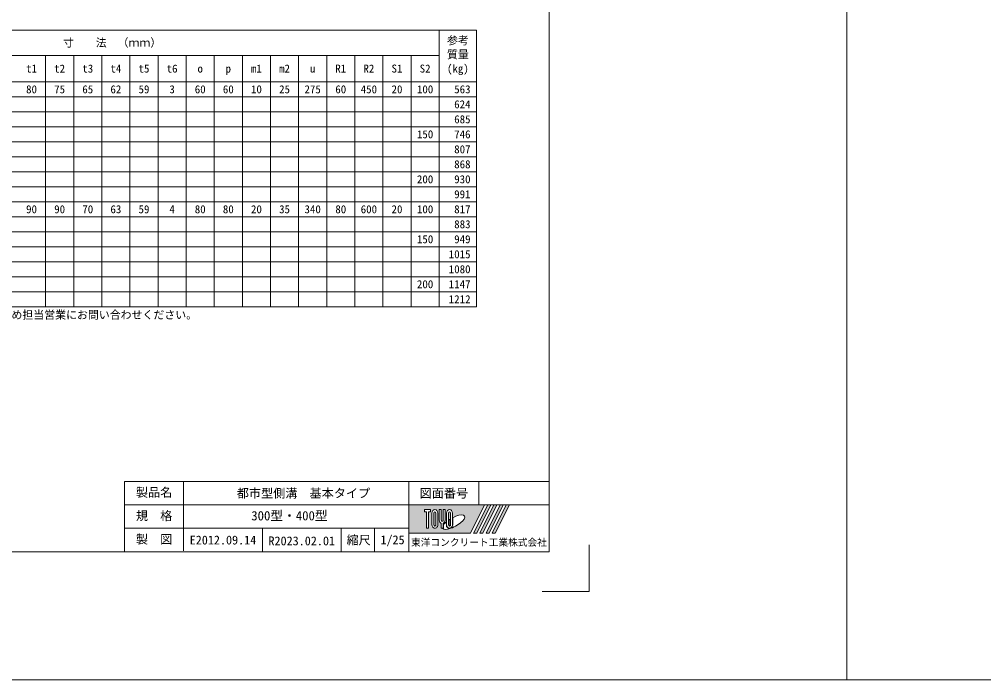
# Model space of a CAD drawing. Units: millimetres, scale not verified. Extents: x 289 to 42849, y -1182 to 27464.
# Drawn here: x 4386 to 9532, y 15911 to 19435 of the extents above; entities that cross this region are included whole.
import ezdxf
from ezdxf.enums import TextEntityAlignment as Align

# ---------------------------------------------------------------- set-up
doc = ezdxf.new("R2010")
doc.units = ezdxf.units.MM
doc.header["$LTSCALE"] = 40
for name, color, linetype, lineweight in [('0_2', 7, 'Continuous', 20), ('Defpoints_3', 8, 'Continuous', 0), ('寸法表', 7, 'Continuous', 13), ('枠', 5, 'Continuous', 5)]:
    doc.layers.add(name, color=color, linetype=linetype, lineweight=lineweight)
doc.styles.add('ＭＳ ゴシック', font='')
doc.styles.get('ＭＳ ゴシック').set_extended_font_data('MS Gothic')

msp = doc.modelspace()

# ---------------------------------------------------------------- hatches: boundary and pattern name
at = {"layer": '枠'}
h = msp.add_hatch(color=7, dxfattribs=at)
h.paths.add_polyline_path([(6463.85, 16844), (6463.85, 16694), (6793.85, 16694), (6868.85, 16844)])
edge = h.paths.add_edge_path(flags=16)
edge.add_ellipse((6703.45, 16751.66), major_axis=(58.77, 32.9), ratio=0.3471473, start_angle=-144.31122, end_angle=72.1899, ccw=False)
edge.add_ellipse((6681.69, 16737.46), major_axis=(0, 20), ratio=0.8463542, start_angle=-160.70346, end_angle=-90)
edge.add_line((6698.61, 16737.46), (6698.61, 16775.58))
edge = h.paths.add_edge_path(flags=16)
edge.add_ellipse((6681.69, 16800.53), major_axis=(0, 18.46), ratio=0.8463542, start_angle=-90, end_angle=90, ccw=False)
edge.add_line((6697.31, 16800.53), (6697.31, 16737.46))
edge.add_ellipse((6681.69, 16737.46), major_axis=(0, 18.46), ratio=0.8463542, start_angle=90, end_angle=-90, ccw=False)
edge.add_line((6666.06, 16737.46), (6666.06, 16800.53))
edge = h.paths.add_edge_path(flags=16)
edge.add_line((6686.9, 16800.53), (6686.9, 16737.46))
edge.add_ellipse((6681.69, 16737.46), major_axis=(0, 6.15), ratio=0.8463541, start_angle=90, end_angle=-90, ccw=False)
edge.add_line((6676.48, 16737.46), (6676.48, 16800.53))
edge.add_ellipse((6681.69, 16800.53), major_axis=(0, 6.15), ratio=0.8463541, start_angle=-90, end_angle=90, ccw=False)
edge = h.paths.add_edge_path(flags=16)
edge.add_line((6685.59, 16768.29), (6685.59, 16737.46))
edge.add_ellipse((6681.69, 16737.46), major_axis=(0, 4.62), ratio=0.8463541, start_angle=90, end_angle=-90, ccw=False)
edge.add_line((6677.78, 16737.46), (6677.78, 16763.24))
edge.add_ellipse((6703.45, 16751.66), major_axis=(58.77, 32.9), ratio=0.3471473, start_angle=107.79174, end_angle=126.47132, ccw=False)
edge = h.paths.add_edge_path(flags=16)
edge.add_line((6658.25, 16819), (6658.25, 16762.46))
edge.add_ellipse((6642.63, 16762.46), major_axis=(0, 18.46), ratio=0.8463542, start_angle=-163.34117, end_angle=-90, ccw=False)
edge.add_line((6647.83, 16745.05), (6647.83, 16719))
edge.add_line((6647.83, 16719), (6637.42, 16719))
edge.add_line((6637.42, 16719), (6637.42, 16745.05))
edge.add_ellipse((6642.63, 16762.46), major_axis=(0, 18.46), ratio=0.8463542, start_angle=90, end_angle=163.34117, ccw=False)
edge.add_line((6627, 16762.46), (6627, 16819))
edge.add_line((6627, 16819), (6637.42, 16819))
edge.add_line((6637.42, 16819), (6637.42, 16762.46))
edge.add_ellipse((6642.63, 16762.46), major_axis=(0, 6.15), ratio=0.8463541, start_angle=90, end_angle=-90)
edge.add_line((6647.83, 16762.46), (6647.83, 16819))
edge.add_line((6647.83, 16819), (6658.25, 16819))
edge = h.paths.add_edge_path(flags=16)
edge.add_line((6664.76, 16753.38), (6664.76, 16737.46))
edge.add_ellipse((6681.69, 16737.46), major_axis=(0, 20), ratio=0.8463542, start_angle=90, end_angle=-171.54427)
edge.add_ellipse((6703.45, 16751.66), major_axis=(58.77, 32.9), ratio=0.3471473, start_angle=-178.64954, end_angle=-148.29244, ccw=False)
edge.add_line((6645.59, 16717.46), (6649.14, 16717.46))
edge.add_line((6649.14, 16717.46), (6649.14, 16736.96))
edge.add_ellipse((6703.45, 16751.66), major_axis=(58.77, 32.9), ratio=0.3471473, start_angle=148.21912, end_angle=165.90812, ccw=False)
edge = h.paths.add_edge_path(flags=16)
edge.add_ellipse((6603.56, 16800.53), major_axis=(0, 18.46), ratio=0.8463542, start_angle=-90, end_angle=90, ccw=False)
edge.add_line((6619.19, 16800.53), (6619.19, 16737.46))
edge.add_ellipse((6603.56, 16737.46), major_axis=(0, 18.46), ratio=0.8463542, start_angle=90, end_angle=-90, ccw=False)
edge.add_line((6587.94, 16737.46), (6587.94, 16800.53))
edge = h.paths.add_edge_path(flags=16)
edge.add_line((6608.77, 16800.53), (6608.77, 16737.46))
edge.add_ellipse((6603.56, 16737.46), major_axis=(0, 6.15), ratio=0.8463541, start_angle=90, end_angle=-90, ccw=False)
edge.add_line((6598.35, 16737.46), (6598.35, 16800.53))
edge.add_ellipse((6603.56, 16800.53), major_axis=(0, 6.15), ratio=0.8463541, start_angle=-90, end_angle=90, ccw=False)
h.paths.add_polyline_path([(6580.13, 16819), (6580.13, 16806.69), (6569.71, 16806.69), (6569.71, 16719), (6559.29, 16719), (6559.29, 16806.69), (6548.88, 16806.69), (6548.88, 16819)], flags=16)
for points in [[(6810.35, 16694), (6826.85, 16694), (6901.85, 16844), (6885.35, 16844)], [(6934.85, 16844), (6918.35, 16844), (6843.35, 16694), (6859.85, 16694)], [(6967.85, 16844), (6951.35, 16844), (6876.35, 16694), (6892.85, 16694)], [(7000.85, 16844), (6984.35, 16844), (6909.35, 16694), (6925.85, 16694)]]:
    msp.add_hatch(color=7, dxfattribs=at).paths.add_polyline_path(points)

# ---------------------------------------------------------------- linework, layer by layer
at = {"layer": '0_2', "color": 1, "lineweight": 13}
msp.add_line((8801.35, 27464.19), (8801.35, 15911.2), dxfattribs=at)
at = {"layer": '0_2', "color": 1}
msp.add_line((17313.34, 15911.2), (289.36, 15911.2), dxfattribs=at)
at = {"layer": 'Defpoints_3'}
for p, q in [((3776.35, 19021.47), (6626.35, 19021.47)), ((3776.35, 18941.47), (6626.35, 18941.47)), ((3776.35, 18861.47), (6476.35, 18861.47)), ((3776.35, 18781.47), (6626.35, 18781.47)), ((3776.35, 18701.47), (6626.35, 18701.47)), ((3776.35, 18621.47), (6476.35, 18621.47)), ((3776.35, 18541.47), (6626.35, 18541.47)), ((3776.35, 18381.47), (6626.35, 18381.47)), ((3776.35, 18301.47), (6476.35, 18301.47)), ((3776.35, 18221.47), (6626.35, 18221.47)), ((3776.35, 18141.47), (6626.35, 18141.47)), ((3776.35, 18061.47), (6476.35, 18061.47)), ((3776.35, 17981.47), (6626.35, 17981.47))]:
    msp.add_line(p, q, dxfattribs=at)
at = {"layer": 'Defpoints_3', "color": 7, "lineweight": 13}
for p in [(7426.35, 16631.5), (7176.35, 16381.5)]:
    msp.add_line(p, (7426.35, 16381.5), dxfattribs=at)
at = {"layer": '寸法表'}
for p, q in [((2796.35, 19377.54), (6826.35, 19377.54)), ((6626.35, 19377.54), (6626.35, 17901.47)), ((6826.35, 19377.54), (6826.35, 17901.47)), ((3136.35, 19242.54), (6626.35, 19242.54)), ((4526.35, 19242.54), (4526.35, 17901.47)), ((4676.35, 19242.54), (4676.35, 17901.47)), ((4826.35, 19242.54), (4826.35, 17901.47)), ((4976.35, 19242.54), (4976.35, 17901.47)), ((5126.35, 19242.54), (5126.35, 17901.47)), ((5276.35, 19242.54), (5276.35, 17901.47)), ((5426.35, 19242.54), (5426.35, 17901.47)), ((5576.35, 19242.54), (5576.35, 17901.47)), ((5726.35, 19242.54), (5726.35, 17901.47)), ((5876.35, 19242.54), (5876.35, 17901.47)), ((6026.35, 19242.54), (6026.35, 17901.47)), ((6176.35, 19242.54), (6176.35, 17901.47)), ((6326.35, 19242.54), (6326.35, 17901.47)), ((6476.35, 19242.54), (6476.35, 17901.47)), ((2796.35, 19101.47), (6826.35, 19101.47)), ((6626.35, 19021.47), (6826.35, 19021.47)), ((6626.35, 18941.47), (6826.35, 18941.47)), ((6476.35, 18861.47), (6826.35, 18861.47)), ((6626.35, 18781.47), (6826.35, 18781.47)), ((6626.35, 18701.47), (6826.35, 18701.47)), ((6476.35, 18621.47), (6826.35, 18621.47)), ((6626.35, 18541.47), (6826.35, 18541.47)), ((2796.35, 18461.47), (6826.35, 18461.47)), ((6626.35, 18381.47), (6826.35, 18381.47)), ((6476.35, 18301.47), (6826.35, 18301.47)), ((6626.35, 18221.47), (6826.35, 18221.47)), ((6626.35, 18141.47), (6826.35, 18141.47)), ((6476.35, 18061.47), (6826.35, 18061.47)), ((6626.35, 17981.47), (6826.35, 17981.47)), ((2796.35, 17901.47), (6826.35, 17901.47))]:
    msp.add_line(p, q, dxfattribs=at)
at = {"layer": '枠', "lineweight": 20}
for p, q in [((7213.85, 23594), (7213.85, 16594)), ((7213.85, 16969), (4948.04, 16969)), ((4948.04, 16594), (4948.04, 16969)), ((5262.75, 16598.52), (5262.75, 16969)), ((6463.85, 16594), (6463.85, 16969)), ((6838.85, 16844), (6838.85, 16969)), ((7213.85, 16844), (4948.04, 16844)), ((6463.85, 16719), (4948.04, 16719)), ((5683, 16594), (5683, 16719)), ((6103.25, 16594), (6103.25, 16719)), ((6281.78, 16594), (6281.78, 16719)), ((2388.85, 16594), (7213.85, 16594))]:
    msp.add_line(p, q, dxfattribs=at)
at = {"layer": '枠'}
for p, q in [((6868.85, 16844), (6793.85, 16694)), ((6885.35, 16844), (6810.35, 16694)), ((6901.85, 16844), (6826.85, 16694)), ((6918.35, 16844), (6843.35, 16694)), ((6934.85, 16844), (6859.85, 16694)), ((6951.35, 16844), (6876.35, 16694)), ((6967.85, 16844), (6892.85, 16694)), ((6984.35, 16844), (6909.35, 16694)), ((7000.85, 16844), (6925.85, 16694)), ((6548.88, 16819), (6548.88, 16806.69)), ((6548.88, 16819), (6580.13, 16819)), ((6559.29, 16806.69), (6548.88, 16806.69)), ((6559.29, 16806.69), (6559.29, 16719)), ((6569.71, 16806.69), (6569.71, 16719)), ((6580.13, 16806.69), (6569.71, 16806.69)), ((6580.13, 16819), (6580.13, 16806.69)), ((6587.94, 16800.53), (6587.94, 16737.46)), ((6598.35, 16737.46), (6598.35, 16800.53)), ((6608.77, 16800.53), (6608.77, 16737.46)), ((6619.19, 16737.46), (6619.19, 16800.53)), ((6627, 16819), (6637.42, 16819)), ((6627, 16762.46), (6627, 16819)), ((6637.42, 16819), (6637.42, 16762.46)), ((6647.83, 16819), (6658.25, 16819)), ((6647.83, 16762.46), (6647.83, 16819)), ((6658.25, 16819), (6658.25, 16762.46)), ((6666.06, 16800.53), (6666.06, 16737.46)), ((6676.48, 16737.46), (6676.48, 16800.53)), ((6686.9, 16800.53), (6686.9, 16737.46)), ((6697.31, 16737.46), (6697.31, 16800.53)), ((6637.42, 16745.05), (6637.42, 16719)), ((6647.83, 16745.05), (6647.83, 16719)), ((6649.14, 16736.96), (6649.14, 16717.46)), ((6664.76, 16753.38), (6664.76, 16737.46)), ((6677.78, 16737.46), (6677.78, 16763.24)), ((6685.59, 16768.29), (6685.59, 16737.46)), ((6698.61, 16737.46), (6698.61, 16775.58)), ((6463.85, 16694), (6793.85, 16694)), ((6569.71, 16719), (6559.29, 16719)), ((6647.83, 16719), (6637.42, 16719)), ((6645.59, 16717.46), (6649.14, 16717.46)), ((6810.35, 16694), (6826.85, 16694)), ((6843.35, 16694), (6859.85, 16694)), ((6876.35, 16694), (6892.85, 16694)), ((6909.35, 16694), (6925.85, 16694))]:
    msp.add_line(p, q, dxfattribs=at)
for centre, major_axis, ratio, start_param, end_param in [((6603.56, 16800.53), (0, 18.46), 0.846354, 4.712389, 7.8539816), ((6603.56, 16800.53), (0, 6.15), 0.846354, 4.712389, 7.8539816), ((6681.69, 16800.53), (0, 18.46), 0.846354, 4.712389, 7.8539816), ((6681.69, 16800.53), (0, 6.15), 0.846354, 4.712389, 7.8539816), ((6703.45, 16751.66), (58.77, 32.9), 0.347147, 4.2621853, 7.7429163), ((6603.56, 16737.46), (0, 18.46), 0.846354, 1.5707963, 4.712389), ((6603.56, 16737.46), (0, 6.15), 0.846354, 1.5707963, 4.712389), ((6642.63, 16762.46), (0, 18.46), 0.846354, 1.5707963, 2.8017557), ((6642.63, 16762.46), (0, 6.15), 0.846354, 1.5707963, 4.712389), ((6642.63, 16762.46), (0, 18.46), 0.846354, 3.4814296, 4.712389), ((6703.45, 16751.66), (58.77, 32.9), 0.347147, 2.0815197, 2.5155126), ((6681.69, 16737.46), (0, 20), 0.846354, 1.5707963, 3.3154679), ((6681.69, 16737.46), (0, 18.46), 0.846354, 1.5707963, 4.712389), ((6681.69, 16737.46), (0, 6.15), 0.846354, 1.5707963, 4.712389), ((6703.45, 16751.66), (58.77, 32.9), 0.347147, 1.6817405, 1.8219833), ((6681.69, 16737.46), (0, 4.62), 0.846354, 1.5707963, 4.712389), ((6681.69, 16737.46), (0, 20), 0.846354, 3.5338438, 4.712389), ((6703.45, 16751.66), (58.77, 32.9), 0.347147, 3.2093975, 4.2004451)]:
    msp.add_ellipse(centre, major_axis=major_axis, ratio=ratio, start_param=start_param, end_param=end_param, dxfattribs=at)

# ---------------------------------------------------------------- texts
at = {"layer": '0_2', "style": 'ＭＳ ゴシック'}
for s, height, p in [('(注) ☆印につきましては型枠を整備中ですので、あらかじめ担当営業にお問い合わせください。', 42.72, (2800.15, 17823.68)), ('1/25', 47.47, (6312.9, 16619.66))]:
    msp.add_text(s, height=height, dxfattribs=at).set_placement(p, align=Align.BOTTOM_LEFT)
msp.add_text('300型・400型', height=49.84, dxfattribs=at).set_placement((5827.61, 16786.3), align=Align.MIDDLE_CENTER)
at = {"layer": '寸法表', "style": 'ＭＳ ゴシック'}
for s, p in [('参考', (6668.08, 19343.64)), ('質量', (6668.08, 19268.64)), ('(kg)', (6668.08, 19193.64))]:
    msp.add_text(s, height=42.72, dxfattribs=at).set_placement(p, align=Align.TOP_LEFT)
for s, p in [('寸\u3000\u3000法\u3000（ｍｍ）', (4881.35, 19310.04)), ('t1', (4451.35, 19172)), ('t2', (4601.35, 19172)), ('t3', (4751.35, 19172)), ('t4', (4901.35, 19172)), ('t5', (5051.35, 19172)), ('t6', (5201.35, 19172)), ('o', (5351.35, 19172)), ('p', (5501.35, 19172)), ('m1', (5651.35, 19172)), ('m2', (5801.35, 19172)), ('u', (5951.35, 19172)), ('R1', (6101.35, 19172)), ('R2', (6251.35, 19172)), ('S1', (6401.35, 19172)), ('S2', (6551.35, 19172)), ('80', (4451.35, 19061.47)), ('75', (4601.35, 19061.47)), ('65', (4751.35, 19061.47)), ('62', (4901.35, 19061.47)), ('59', (5051.35, 19061.47)), ('3', (5201.35, 19061.47)), ('60', (5351.35, 19061.47)), ('60', (5501.35, 19061.47)), ('10', (5651.35, 19061.47)), ('25', (5801.35, 19061.47)), ('275', (5951.35, 19061.47)), ('60', (6101.35, 19061.47)), ('450', (6251.35, 19061.47)), ('20', (6401.35, 19061.47)), ('100', (6551.35, 19061.47)), ('150', (6551.35, 18821.47)), ('200', (6551.35, 18581.47)), ('90', (4451.35, 18421.47)), ('90', (4601.35, 18421.47)), ('70', (4751.35, 18421.47)), ('63', (4901.35, 18421.47)), ('59', (5051.35, 18421.47)), ('4', (5201.35, 18421.47)), ('80', (5351.35, 18421.47)), ('80', (5501.35, 18421.47)), ('20', (5651.35, 18421.47)), ('35', (5801.35, 18421.47)), ('340', (5951.35, 18421.47)), ('80', (6101.35, 18421.47)), ('600', (6251.35, 18421.47)), ('20', (6401.35, 18421.47)), ('100', (6551.35, 18421.47)), ('150', (6551.35, 18261.47)), ('200', (6551.35, 18021.47))]:
    msp.add_text(s, height=42.72, dxfattribs=at).set_placement(p, align=Align.MIDDLE_CENTER)
for s, p in [('563', (6793.85, 19061.47)), ('624', (6793.85, 18981.47)), ('685', (6793.85, 18901.47)), ('746', (6793.85, 18821.47)), ('807', (6793.85, 18741.47)), ('868', (6793.85, 18661.47)), ('930', (6793.85, 18581.47)), ('991', (6793.85, 18501.47)), ('817', (6793.85, 18421.47)), ('883', (6793.85, 18341.47)), ('949', (6793.85, 18261.47)), ('1015', (6793.85, 18181.47)), ('1080', (6793.85, 18101.47)), ('1147', (6793.85, 18021.47)), ('1212', (6793.85, 17941.47))]:
    msp.add_text(s, height=42.72, dxfattribs=at).set_placement(p, align=Align.MIDDLE_RIGHT)
at = {"layer": '枠', "color": 7, "style": 'ＭＳ ゴシック'}
for s, height, p in [('製品名', 47.47, (5105.4, 16911.02)), ('都市型側溝  基本タイプ', 47.47, (5902.52, 16906.5)), ('図面番号', 47.47, (6651.35, 16906.5)), ('規\u3000格', 47.47, (5105.4, 16786.02)), ('製\u3000図', 47.47, (5105.4, 16661.02)), ('E2012.09.14', 47.47, (5472.88, 16656.5)), ('R2023.02.01', 47.47, (5893.12, 16651.97)), ('縮尺', 47.47, (6196.81, 16656.5)), ('東洋コンクリート工業株式会社', 37.98, (6838.85, 16644))]:
    msp.add_text(s, height=height, dxfattribs=at).set_placement(p, align=Align.MIDDLE_CENTER)

doc.saveas('drawing.dxf')
